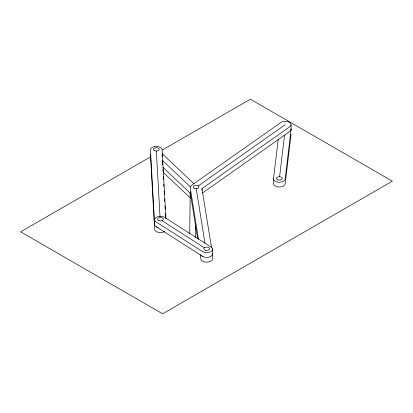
<?xml version="1.0" encoding="UTF-8"?>
<svg xmlns="http://www.w3.org/2000/svg" width="413" height="413" viewBox="0 0 413 413"><rect width="100%" height="100%" fill="white"/><g stroke="black" fill="none" stroke-linecap="round" stroke-linejoin="round"><path stroke-width="0.62" d="M189.717 233.825L190.197 193.15L162.83 167.234M195.432 237.449L195.597 225.343M291.077 134.179L285.151 183.873A5.828 3.366 0 0 1 279.136 187.006A5.828 3.366 0 0 1 273.504 183.646L273.504 178.886L278.217 139.382M279.56 176.981L284.562 135.128M291.077 129.419L285.151 179.118A5.828 3.366 0 0 1 279.136 182.247A5.828 3.366 0 0 1 273.504 178.886M198.137 185.979L285.249 124.659M201.952 190.383L201.952 188.602L290.034 126.579A5.828 3.366 0 0 0 289.167 122.171A5.828 3.366 0 0 0 281.485 122.093L191.58 185.287A5.828 3.366 0 0 0 190.228 187.745L198.457 239.075M202.484 192.985L290.034 131.339A5.828 3.366 0 0 0 290.984 128.825M150.564 156.821L20.65 231.832L162.629 313.797L392.35 181.168L250.371 99.203L162.278 150.064M162.056 220.718L204.549 247.877M156.321 226.825L202.984 256.602M162.268 153.775L194.069 183.893M162.366 160.332L190.424 186.903M163.295 172.433L190.197 197.91M201.952 188.602L211.487 247.413M196.242 188.726L204.977 243.236M197.641 238.766L190.228 192.504A5.828 3.366 0 0 1 190.3 191.627M200.181 254.609L200.894 259.044A5.828 3.366 0 0 0 207.176 262.126A5.828 3.366 0 0 0 212.509 258.497L212.504 248.936M165.943 218.549L162.113 149.707A5.828 3.366 0 0 0 156.099 146.45A5.828 3.366 0 0 0 150.461 149.924L154.617 224.553M162.113 154.467L162.252 157.038M162.505 161.54L162.686 164.761M162.934 169.263L163.078 171.834M163.326 176.341L163.507 179.557M163.76 184.059L163.899 186.635M164.152 191.136L164.333 194.353M164.581 198.859L164.725 201.43M164.978 205.937L165.154 209.154M165.406 213.655L165.587 216.871M156.357 151.101L160.012 216.727M150.461 154.679L154.617 229.313A5.828 3.366 0 0 0 158.386 232.354A5.828 3.366 0 0 0 164.694 231.507M291.057 124.943L291.057 129.703M190.197 193.15L190.197 194.936M157.689 227.413A5.828 3.366 0 0 1 154.612 224.45M212.504 253.696A5.828 3.366 0 0 1 208.699 257.175A5.828 3.366 0 0 1 201.911 255.926M150.657 160.203A5.828 3.366 0 0 1 150.456 159.33M202.984 251.842L156.321 222.07A5.828 3.366 0 0 1 156.321 217.31A5.828 3.366 0 0 1 164.56 217.31L211.456 247.304A5.828 3.366 0 0 1 210.666 251.718A5.828 3.366 0 0 1 202.984 251.842M158.984 220.671A2.912 1.683 0 0 0 163.352 219.215A2.912 1.683 0 0 0 158.984 217.754A2.912 1.683 0 0 0 158.984 220.671M205.246 250.232A2.912 1.683 0 0 0 209.613 248.776A2.912 1.683 0 0 0 205.246 247.32A2.912 1.683 0 0 0 205.246 250.232M154.436 150.637A2.912 1.683 0 0 0 159.16 149.609A2.912 1.683 0 0 0 155.257 147.761A2.912 1.683 0 0 0 154.436 150.637M194.187 188.282A2.912 1.683 0 0 0 198.911 187.254A2.912 1.683 0 0 0 195.008 185.406A2.912 1.683 0 0 0 194.187 188.282M277.877 179.867A2.912 1.683 0 0 0 282.249 178.411A2.912 1.683 0 0 0 277.877 176.95A2.912 1.683 0 0 0 277.877 179.867"/></g></svg>
